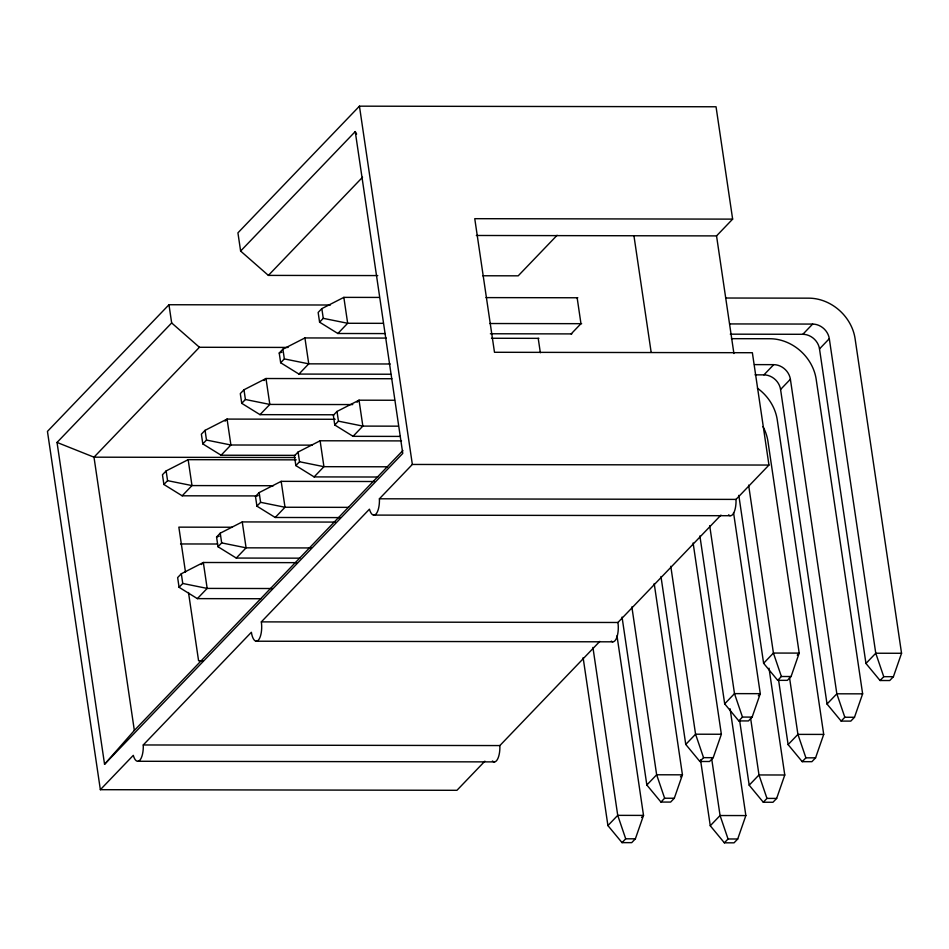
<?xml version="1.0" encoding="UTF-8"?>
<svg xmlns="http://www.w3.org/2000/svg" width="949" height="949" viewBox="0 0 949 949"><rect width="100%" height="100%" fill="white"/><g stroke="black" fill="none" stroke-linecap="round" stroke-linejoin="round"><path stroke-width="1.42" d="M583.125 657.657L607.918 825.583L622.034 842.641L631.702 842.653L635.379 838.821L643.517 815.405L616.992 635.794M622.046 617.075L646.838 785.001L660.955 802.059L670.623 802.083L674.3 798.251L682.438 774.823L654.193 583.54M660.967 576.506L685.759 744.431L699.876 761.489L709.544 761.501L713.221 757.67L721.359 734.253L693.114 542.958M699.888 535.936L724.692 703.85L738.796 720.92L748.464 720.932L752.142 717.1L760.279 693.672L733.541 512.614M738.808 495.354L763.613 663.28L777.717 680.338L787.397 680.35L791.075 676.518L799.2 653.102L767.943 441.368A43.524 37.474 43.8 0 0 762.972 426.576M700.54 759.912L710.267 825.749L724.372 842.819L734.04 842.831L737.717 838.999L745.855 815.571L730.089 708.773M739.674 720.801L749.188 785.179L763.293 802.237L772.972 802.261L776.65 798.417L784.776 775.001L769.01 668.191M778.607 680.231L788.109 744.609L802.225 761.667L811.893 761.679L815.571 757.848L823.708 734.419L777.255 419.861A43.524 37.474 43.8 0 0 757.409 388.188M755.036 374.855L763.921 374.867A15.67 13.488 43.8 0 1 780.576 389.47L827.03 704.028L841.146 721.086L850.814 721.11L854.491 717.278L862.629 693.849L816.176 379.292A43.524 37.474 43.8 0 0 769.9 338.734L731.406 338.674M730.291 334.167L802.842 334.297A15.67 13.488 43.8 0 1 819.509 348.9L865.951 663.458L880.067 680.516L889.735 680.528L893.412 676.696L901.55 653.28L855.096 338.722A43.524 37.474 43.8 0 0 808.833 298.164L725.902 298.022M330.406 305.009L168.969 304.736L171.662 322.945L57.035 442.436L104.556 764.277L134.343 730.445L402.886 450.514M168.969 304.736L47.45 431.404L100.357 789.687L456.955 790.303L484.903 761.157M476.339 235.482L716.542 235.898L732.64 219.124L716.044 106.774L359.446 106.169L237.926 232.849L240.619 251.058L268.377 275.4L377.773 275.578M240.619 251.058L355.246 131.579L356.622 134.082M288.116 347.429L199.42 347.275L93.998 457.181L134.343 730.445M268.377 275.4L362.554 177.226M296.254 459.85L188.151 459.672L166.134 470.929L162.457 474.761L163.892 484.476L182.172 495.805L256.206 495.924M335.175 419.28L227.072 419.09L205.055 430.348L201.378 434.179L202.813 443.895L221.093 455.223L295.139 455.354M391.866 378.734L265.993 378.521L243.976 389.778L240.299 393.61L241.734 403.325L260.014 414.654L334.06 414.772M390.751 374.238L298.935 374.072L280.667 362.755L279.231 353.028L282.909 349.196L304.926 337.939L386.362 338.081M379.386 297.428L343.846 297.369L321.83 308.627L318.152 312.458L319.588 322.174L337.868 333.502L385.247 333.585M163.892 484.476L167.57 480.645L166.134 470.929M202.813 443.895L206.491 440.063L205.055 430.348M241.734 403.325L245.411 399.493L243.976 389.778M280.667 362.755L284.344 358.912L282.909 349.196M319.588 322.174L323.265 318.342L321.83 308.627M225.115 421.142L227.072 419.09L230.904 444.998L221.093 455.223M264.036 380.561L265.993 378.521L269.824 404.428L260.014 414.654M182.172 495.805L191.983 485.58L273.419 485.722M298.935 374.072L308.745 363.847L390.193 363.989M337.868 333.502L347.666 323.277L383.206 323.336M296.586 562.65L203.335 562.496L181.318 573.754L177.641 577.585L179.076 587.301L197.356 598.629L260.999 598.736M299.92 558.166L236.277 558.059L217.997 546.731L216.562 537.015L220.239 533.184L242.256 521.926L335.507 522.08M340.323 517.596L275.198 517.478L256.918 506.149L255.483 496.434L259.172 492.602L281.177 481.345L374.428 481.511M401.51 440.905L320.11 440.775L298.093 452.032L294.415 455.864L295.851 465.579L314.119 476.908L377.773 477.015M394.547 400.253L359.03 400.193L337.014 411.451L333.336 415.282L334.772 424.998L353.052 436.326L400.407 436.41M179.076 587.301L182.754 583.469L181.318 573.754M217.997 546.731L221.675 542.899L220.239 533.184M256.918 506.149L260.595 502.318L259.172 492.602M295.851 465.579L299.528 461.748L298.093 452.032M334.772 424.998L338.449 421.166L337.014 411.451M201.378 564.536L203.335 562.496L207.167 588.404L197.356 598.629M357.073 402.246L359.03 400.193L362.85 426.101L353.052 436.326M236.277 558.059L246.088 547.834L311.213 547.941M275.198 517.478L285.008 507.252L348.651 507.359M314.119 476.908L323.929 466.683L387.583 466.789M557.099 235.281L518.201 275.827L482.721 275.768M104.556 764.277L402.767 453.42L355.246 131.579M100.357 789.687L133.299 755.345A14.638 5.528 -89.9 0 0 139.776 760.268A14.638 5.528 -89.9 0 0 143.263 744.965L251.378 632.259A14.14 5.35 -89.9 0 0 258.294 640.231A14.14 5.35 -89.9 0 0 261.331 621.88L369.446 509.174A14.638 5.528 -89.9 0 0 375.923 514.109A14.638 5.528 -89.9 0 0 379.41 498.794L412.352 464.452L768.951 465.057L752.367 352.72L494.488 352.281L474.761 218.685L732.64 219.124M571.156 333.906L580.966 323.68L577.146 297.772M763.921 374.867L773.732 364.653A15.67 13.488 43.8 0 1 790.387 379.244L836.84 693.802L844.824 717.254L841.146 721.086M802.842 334.297L812.652 324.072A15.67 13.488 43.8 0 1 829.307 338.674L875.761 653.232L883.744 676.684L880.067 680.516M780.576 389.47L790.387 379.244M819.509 348.9L829.307 338.674M492.436 761.003A14.638 5.528 -89.9 0 0 499.862 745.57L599.815 641.382M611.263 641.109A14.14 5.35 -89.9 0 0 616.826 637.384A14.14 5.35 -89.9 0 0 617.929 622.485L720.943 515.105M728.583 514.832A14.638 5.528 -89.9 0 0 736.009 499.399L768.951 465.057M607.918 825.583L617.728 815.357L643.517 815.405L641.548 817.445M646.838 785.001L656.649 774.775L682.438 774.823L680.469 776.863M685.759 744.431L695.57 734.206L721.359 734.253M724.692 703.85L734.49 693.624L760.279 693.672L758.322 695.724M763.613 663.28L773.423 653.054L799.2 653.102L797.243 655.142M622.034 842.641L625.711 838.809L635.379 838.821M660.955 802.059L664.632 798.228L674.3 798.251M699.876 761.489L703.553 757.658L713.221 757.67M738.796 720.92L742.474 717.076L752.142 717.1M777.717 680.338L781.395 676.507L791.075 676.518M710.267 825.749L720.066 815.535L745.855 815.571M749.188 785.179L758.986 774.953L784.776 775.001M788.109 744.609L797.919 734.384L823.708 734.419M827.03 704.028L836.84 693.802L862.629 693.849M865.951 663.458L875.761 653.232L901.55 653.28M724.372 842.819L728.049 838.975L737.717 838.999M763.293 802.237L766.97 798.406L776.65 798.417M802.225 761.667L805.903 757.836L815.571 757.848M279.231 353.028L281.877 352.221M255.483 496.434L258.14 495.627M216.562 537.015L219.207 536.197M486.007 297.606L577.822 297.772M489.826 323.526L581.642 323.68M729.722 323.929L812.652 324.072M490.384 333.763L571.832 333.906M491.511 338.259L538.89 338.342M754.479 364.618L773.732 364.653M352.755 404.571L269.824 404.428L245.411 399.493M398.378 426.172L362.85 426.101L338.449 421.166M312.351 445.14L230.904 444.998L206.491 440.063M295.032 457.525L93.998 457.181L57.035 442.436M379.41 498.794L736.009 499.399M373.538 515.093L730.137 515.71M232.197 527.241L178.851 527.146L185.494 572.164M180.547 543.955L217.594 544.014M272.292 588.522L207.167 588.404L182.754 583.469M261.331 621.88L617.929 622.485M256.242 641.216L612.84 641.821M203.027 660.753L198.578 660.741L188.495 592.496M883.744 676.684L893.412 676.696M844.824 717.254L854.491 717.278M143.263 744.965L499.862 745.57M138.008 761.276L494.607 761.893M323.265 318.342L347.666 323.277L343.846 297.369M284.344 358.912L308.745 363.847L304.926 337.939M299.528 461.748L323.929 466.683L320.11 440.775M167.57 480.645L191.983 485.58L188.151 459.672M260.595 502.318L285.008 507.252L281.177 481.345M221.675 542.899L246.088 547.834L242.256 521.926M171.662 322.945L199.42 347.275M781.395 676.507L773.423 653.054L748.619 485.129M805.903 757.836L797.919 734.384L789.485 677.325M742.474 717.076L734.49 693.624L709.698 525.71M766.97 798.406L758.986 774.953L750.564 717.895M703.553 757.658L695.57 734.206L670.777 566.28M728.049 838.975L720.066 815.535L711.643 758.476M664.632 798.228L656.649 774.775L631.856 606.862M625.711 838.809L617.728 815.357L592.923 647.432M716.542 235.898L733.909 353.514M633.944 235.755L651.097 351.925M538.213 338.342L540.349 352.731M359.446 106.169L412.352 464.452"/></g></svg>
